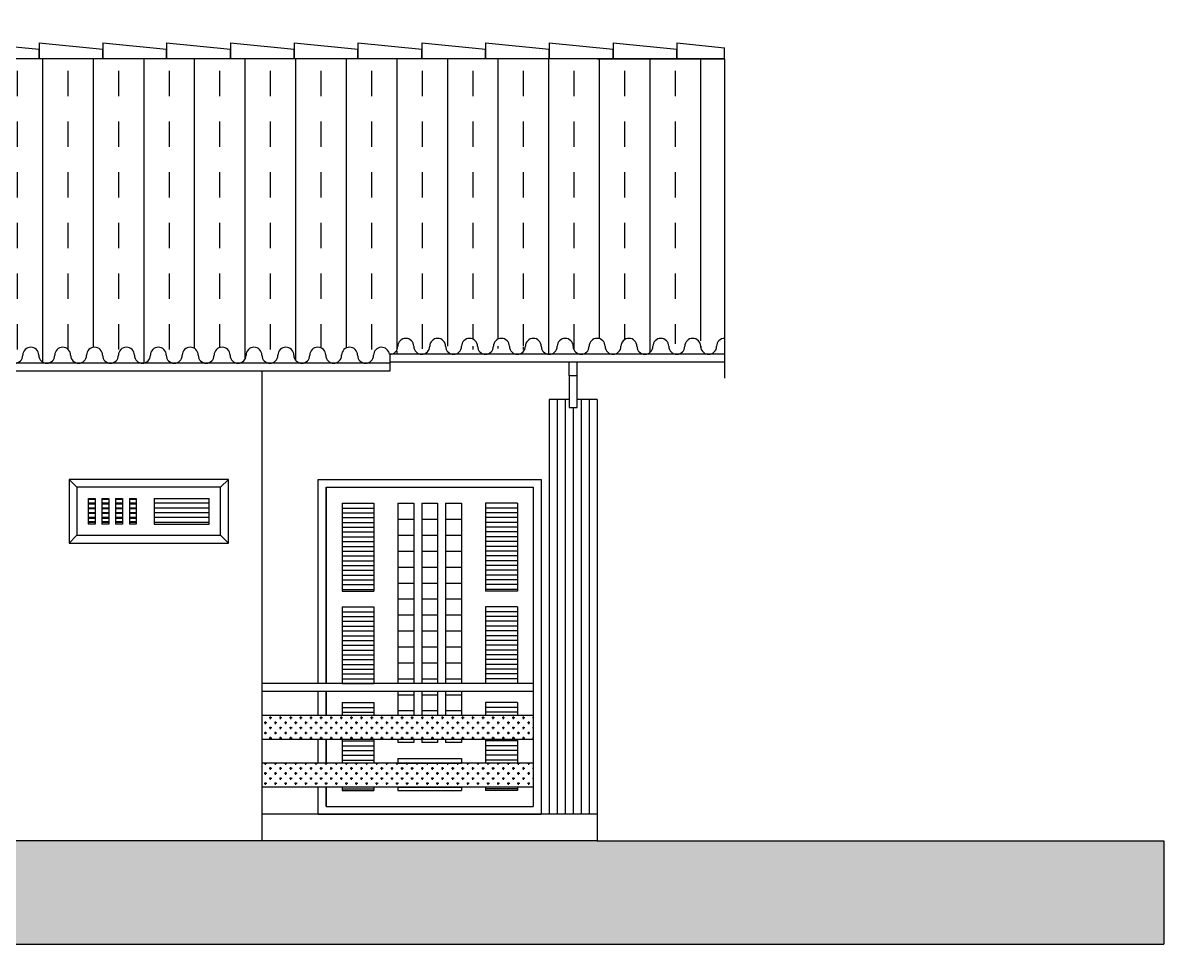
# Model space of a CAD drawing. Header units: millimetres. Extents: x -30673 to 129244, y -37020 to 10380.
# Drawn here: x 122085 to 129244, y -25077 to -19301 of the extents above; entities that cross this region are included whole.
import ezdxf

# ---------------------------------------------------------------- set-up
doc = ezdxf.new("R2010")
doc.units = ezdxf.units.MM
doc.header["$LTSCALE"] = 0.1
doc.linetypes.add('ACAD_ISO02W100', pattern=[15, 12, -3])
for name, color, linetype in [('elementos cortados', 6, 'Continuous'), ('elementos vistos', 231, 'Continuous'), ('grade', 8, 'Continuous'), ('pilar', 5, 'Continuous'), ('porta e janela vista', 3, 'Continuous'), ('projeção', 7, 'ACAD_ISO02W100'), ('telhado visto', 11, 'Continuous')]:
    doc.layers.add(name, color=color, linetype=linetype)

msp = doc.modelspace()

# ---------------------------------------------------------------- hatches: boundary and pattern name
at = {"layer": 'grade', "ltscale": 0.1}
h = msp.add_hatch(dxfattribs=at)
h.set_pattern_fill('CROSS', color=256, scale=5, angle=90, style=0)
h.set_pattern_definition([(90, (125067.136, -956703.692), (-31.75, 31.75), [15.875, -47.625]), (180, (125075.074, -956695.754), (-31.75, -31.75), [15.875, -47.625])])
h.paths.add_polyline_path([(125286.776, -23643.41), (123586.776, -23643.41), (123586.776, -23793.41), (125286.776, -23793.41)])
h.paths.add_polyline_path([(125286.776, -23943.41), (123586.776, -23943.41), (123586.776, -24093.41), (125286.776, -24093.41)])
at = {"layer": 'projeção', "ltscale": 0.1}
h = msp.add_hatch(dxfattribs=at)
h.set_pattern_fill('EARTH', color=256, scale=50, angle=45, style=0)
h.set_pattern_definition([(45, (125067.14, -956703.7), (3e-14, 449.01281), [317.5, -317.5]), (45, (124982.95, -956619.5), (3e-14, 449.01281), [317.5, -317.5]), (45, (124898.76, -956535.3), (3e-14, 449.01281), [317.5, -317.5]), (135, (124898.76, -956479.2), (-449.01281, 3e-14), [317.5, -317.5]), (135, (124982.95, -956395), (-449.01281, 3e-14), [317.5, -317.5]), (135, (125067.14, -956310.8), (-449.01281, 3e-14), [317.5, -317.5])])
h.paths.add_polyline_path([(125686.776, -24429.41), (118636.776, -24429.41), (114501.922, -24927.41), (108936.776, -24927.41), (108136.776, -24927.41), (108136.776, -25077.41), (129244.176, -25077.41), (129244.176, -24429.41)])
at = {"layer": 'telhado visto', "ltscale": 0.1}
h = msp.add_hatch(dxfattribs=at)
h.set_pattern_fill('TRANS', color=256, scale=50, angle=90, style=0)
h.set_pattern_definition([(90, (125067.14, -956703.7), (-317.5, 2e-14), []), (90, (124908.4, -956703.7), (-317.5, 2e-14), [158.75, -158.75])])
edge = h.paths.add_edge_path(flags=16)
edge.add_arc((126086.776, -21329.41), 50, 360, 540)
edge.add_arc((126086.776, -21329.41), 50, 0, 180, ccw=False)
edge = h.paths.add_edge_path(flags=16)
edge.add_arc((126186.776, -21329.41), 50, 180, 360)
edge.add_arc((126186.776, -21329.41), 50, 180, 360)
edge = h.paths.add_edge_path(flags=17)
edge.add_arc((126286.776, -21329.41), 50, 360, 540)
edge.add_arc((126286.776, -21329.41), 50, 0, 180)
edge = h.paths.add_edge_path()
edge.add_line((126486.776, -19527.41), (119386.776, -19527.41))
edge.add_line((119386.776, -19527.41), (119386.776, -20327.41))
edge.add_line((119386.776, -20327.41), (118636.776, -20327.41))
edge.add_line((118636.776, -24263.41), (118636.776, -19301.41))
edge.add_arc((118826.906, -21329.41), 50, 360, 540)
edge.add_line((119936.776, -21379.41), (118636.776, -21379.41))
edge.add_arc((119026.906, -21329.41), 50, 0, 180)
edge.add_arc((119126.906, -21329.41), 50, 180, 360)
edge.add_arc((119226.906, -21329.41), 50, 360, 540)
edge.add_arc((119426.906, -21329.41), 50, 0, 180)
edge.add_arc((119726.906, -21329.41), 50, 180, 360)
edge.add_arc((119826.906, -21329.41), 50, 0, 180)
edge.add_arc((119926.906, -21329.41), 50, 180, 333.3237527)
edge.add_arc((119526.906, -21329.41), 50, 180, 360)
edge.add_arc((119626.906, -21329.41), 50, 360, 540)
edge.add_arc((120134.514, -21385.41), 50, 360, 540)
edge.add_arc((120034.514, -21385.41), 50, 180, 360)
edge.add_arc((119934.514, -21385.41), 50, 0, 42.1482642)
edge.add_arc((120234.514, -21385.41), 50, 180, 360)
edge.add_arc((120334.514, -21385.41), 50, 0, 180)
edge.add_arc((120434.514, -21385.41), 50, 180, 360)
edge.add_arc((120534.514, -21385.41), 50, 360, 540)
edge.add_arc((120634.514, -21385.41), 50, 180, 360)
edge.add_arc((120734.514, -21385.41), 50, 0, 180)
edge.add_arc((121134.514, -21385.41), 50, 0, 180)
edge.add_arc((121334.514, -21385.41), 50, 360, 540)
edge.add_arc((121534.514, -21385.41), 50, 0, 180)
edge.add_arc((120934.514, -21385.41), 50, 360, 540)
edge.add_arc((122534.514, -21385.41), 50, 360, 540)
edge.add_arc((122434.514, -21385.41), 50, 180, 360)
edge.add_arc((122334.514, -21385.41), 50, 0, 180)
edge.add_arc((122234.514, -21385.41), 50, 180, 360)
edge.add_arc((122134.514, -21385.41), 50, 360, 540)
edge.add_arc((122034.514, -21385.41), 50, 180, 360)
edge.add_arc((121934.514, -21385.41), 50, 0, 180)
edge.add_arc((121834.514, -21385.41), 50, 180, 360)
edge.add_arc((121434.514, -21385.41), 50, 180, 360)
edge.add_arc((121634.514, -21385.41), 50, 180, 360)
edge.add_arc((121734.514, -21385.41), 50, 360, 540)
edge.add_arc((123134.514, -21385.41), 50, 0, 180)
edge.add_arc((123034.514, -21385.41), 50, 180, 360)
edge.add_arc((122934.514, -21385.41), 50, 360, 540)
edge.add_arc((122834.514, -21385.41), 50, 180, 360)
edge.add_arc((122734.514, -21385.41), 50, 0, 180)
edge.add_arc((122634.514, -21385.41), 50, 180, 360)
edge.add_arc((124234.514, -21385.41), 50, 180, 360)
edge.add_arc((123334.514, -21385.41), 50, 360, 540)
edge.add_arc((123234.514, -21385.41), 50, 180, 360)
edge.add_arc((123434.514, -21385.41), 50, 180, 360)
edge.add_arc((123534.514, -21385.41), 50, 0, 180)
edge.add_arc((123634.514, -21385.41), 50, 180, 360)
edge.add_arc((123734.514, -21385.41), 50, 360, 540)
edge.add_arc((123834.514, -21385.41), 50, 180, 360)
edge.add_arc((123934.514, -21385.41), 50, 0, 180)
edge.add_arc((124034.514, -21385.41), 50, 180, 360)
edge.add_arc((124134.514, -21385.41), 50, 360, 540)
edge.add_arc((124686.776, -21329.41), 50, 0, 180)
edge.add_arc((124586.776, -21329.41), 50, 180, 360)
edge.add_arc((124386.776, -21329.41), 50, 266.982456, 360)
edge.add_arc((124486.776, -21329.41), 50, 360, 540)
edge.add_arc((124334.514, -21385.41), 50, 6.9721303, 180)
edge.add_arc((125286.776, -21329.41), 50, 360, 540)
edge.add_arc((125186.776, -21329.41), 50, 180, 360)
edge.add_arc((125086.776, -21329.41), 50, 0, 180)
edge.add_arc((124986.776, -21329.41), 50, 180, 360)
edge.add_arc((124886.776, -21329.41), 50, 360, 540)
edge.add_arc((124786.776, -21329.41), 50, 180, 360)
edge.add_arc((125886.776, -21329.41), 50, 0, 180)
edge.add_arc((125786.776, -21329.41), 50, 180, 360)
edge.add_arc((125686.776, -21329.41), 50, 360, 540)
edge.add_arc((125586.776, -21329.41), 50, 180, 360)
edge.add_arc((125486.776, -21329.41), 50, 0, 180)
edge.add_arc((125386.776, -21329.41), 50, 180, 360)
edge.add_arc((126386.776, -21329.41), 50, 180, 360)
edge.add_arc((125986.776, -21329.41), 50, 180, 360)
edge.add_arc((126486.776, -21329.41), 50, 90, 180)
edge.add_line((126486.776, -19527.41), (126486.776, -21529.41))

# ---------------------------------------------------------------- linework, layer by layer
at = {"layer": 'elementos cortados', "ltscale": 0.1}
for p, q in [((125686.776, -24263.41), (123586.776, -24263.41)), ((125686.776, -24263.41), (125686.776, -24429.41)), ((125686.776, -24429.41), (118636.776, -24429.41)), ((125686.776, -24429.41), (129244.176, -24429.41))]:
    msp.add_line(p, q, dxfattribs=at)
at = {"layer": 'elementos vistos', "ltscale": 0.1}
msp.add_line((123586.776, -24429.41), (123586.776, -21485.41), dxfattribs=at)
at = {"layer": 'grade', "ltscale": 0.1}
for p, q in [((125286.776, -23443.41), (123586.776, -23443.41)), ((125286.776, -23493.41), (123586.776, -23493.41)), ((125286.776, -23643.41), (123586.776, -23643.41)), ((125286.776, -23793.41), (123586.776, -23793.41)), ((125286.776, -23943.41), (123586.776, -23943.41)), ((125286.776, -24093.41), (123586.776, -24093.41))]:
    msp.add_line(p, q, dxfattribs=at)
at = {"layer": 'pilar', "ltscale": 0.1}
for p, q in [((125386.776, -21663.41), (125386.776, -24263.41)), ((125511.776, -21663.41), (125386.776, -21663.41)), ((125436.776, -21663.41), (125436.776, -24263.41)), ((125486.776, -21663.41), (125486.776, -24263.41)), ((125686.776, -21663.41), (125561.776, -21663.41)), ((125586.776, -21663.41), (125586.776, -24263.41)), ((125636.776, -21663.41), (125636.776, -24263.41)), ((125686.776, -21663.41), (125686.776, -24263.41)), ((125536.776, -21713.41), (125536.776, -24263.41))]:
    msp.add_line(p, q, dxfattribs=at)
at = {"layer": 'porta e janela vista', "ltscale": 0.1}
for p, q in [((123374.276, -22163.41), (122374.276, -22163.41)), ((122374.276, -22163.41), (122374.276, -22563.41)), ((122424.276, -22213.41), (122374.276, -22163.41)), ((123324.276, -22213.41), (123374.276, -22163.41)), ((123374.276, -22563.41), (123374.276, -22163.41)), ((123936.776, -22163.41), (125336.776, -22163.41)), ((123936.776, -23443.41), (123936.776, -22163.41)), ((125336.776, -22163.41), (125336.776, -24263.41)), ((123324.276, -22213.41), (122424.276, -22213.41)), ((122424.276, -22213.41), (122424.276, -22513.41)), ((123324.276, -22513.41), (123324.276, -22213.41)), ((123986.776, -22213.41), (125286.776, -22213.41)), ((123986.776, -22213.41), (123986.776, -23443.41)), ((123986.776, -22213.41), (123986.776, -23213.41)), ((123986.776, -23443.41), (123986.776, -22213.41)), ((124986.776, -22213.41), (125286.776, -22213.41)), ((125286.776, -22213.41), (125286.776, -24213.41)), ((122494.276, -22283.41), (122494.276, -22443.41)), ((122494.276, -22283.41), (122537.401, -22283.41)), ((122494.276, -22288.41), (122537.401, -22288.41)), ((122537.401, -22313.41), (122494.276, -22313.41)), ((122537.401, -22318.41), (122494.276, -22318.41)), ((122537.401, -22283.41), (122537.401, -22443.41)), ((122580.526, -22283.41), (122580.526, -22443.41)), ((122580.526, -22283.41), (122623.651, -22283.41)), ((122580.526, -22288.41), (122623.651, -22288.41)), ((122623.651, -22313.41), (122580.526, -22313.41)), ((122623.651, -22318.41), (122580.526, -22318.41)), ((122623.651, -22283.41), (122623.651, -22443.41)), ((122666.776, -22283.41), (122666.776, -22443.41)), ((122666.776, -22283.41), (122709.901, -22283.41)), ((122666.776, -22288.41), (122709.901, -22288.41)), ((122709.901, -22313.41), (122666.776, -22313.41)), ((122709.901, -22318.41), (122666.776, -22318.41)), ((122709.901, -22283.41), (122709.901, -22443.41)), ((122753.026, -22283.41), (122753.026, -22443.41)), ((122753.026, -22283.41), (122796.151, -22283.41)), ((122753.026, -22288.41), (122796.151, -22288.41)), ((122796.151, -22313.41), (122753.026, -22313.41)), ((122796.151, -22318.41), (122753.026, -22318.41)), ((122796.151, -22283.41), (122796.151, -22443.41)), ((122909.276, -22283.41), (122909.276, -22443.41)), ((122909.276, -22283.41), (123254.276, -22283.41)), ((123254.276, -22313.41), (122909.276, -22313.41)), ((123254.276, -22443.41), (123254.276, -22283.41)), ((124086.776, -22313.41), (124086.776, -22863.41)), ((124086.776, -22313.41), (124286.776, -22313.41)), ((124286.776, -22313.41), (124286.776, -22863.41)), ((124436.776, -22313.41), (124536.776, -22313.41)), ((124436.776, -22313.41), (124436.776, -23443.41)), ((124536.776, -22313.41), (124536.776, -23443.41)), ((124586.776, -22313.41), (124586.776, -23443.41)), ((124586.776, -22313.41), (124686.776, -22313.41)), ((124686.776, -22313.41), (124686.776, -23443.41)), ((124736.776, -22313.41), (124736.776, -23443.41)), ((124736.776, -22313.41), (124836.776, -22313.41)), ((124836.776, -22313.41), (124836.776, -23443.41)), ((124986.776, -22313.41), (124986.776, -22863.41)), ((125186.776, -22313.41), (124986.776, -22313.41)), ((125186.776, -22313.41), (125186.776, -22863.41)), ((122537.401, -22343.41), (122494.276, -22343.41)), ((122537.401, -22348.41), (122494.276, -22348.41)), ((122537.401, -22373.41), (122494.276, -22373.41)), ((122537.401, -22378.41), (122494.276, -22378.41)), ((122537.401, -22403.41), (122494.276, -22403.41)), ((122537.401, -22408.41), (122494.276, -22408.41)), ((122623.651, -22343.41), (122580.526, -22343.41)), ((122623.651, -22348.41), (122580.526, -22348.41)), ((122623.651, -22373.41), (122580.526, -22373.41)), ((122623.651, -22378.41), (122580.526, -22378.41)), ((122623.651, -22403.41), (122580.526, -22403.41)), ((122623.651, -22408.41), (122580.526, -22408.41)), ((122709.901, -22343.41), (122666.776, -22343.41)), ((122709.901, -22348.41), (122666.776, -22348.41)), ((122709.901, -22373.41), (122666.776, -22373.41)), ((122709.901, -22378.41), (122666.776, -22378.41)), ((122709.901, -22403.41), (122666.776, -22403.41)), ((122709.901, -22408.41), (122666.776, -22408.41)), ((122796.151, -22343.41), (122753.026, -22343.41)), ((122796.151, -22348.41), (122753.026, -22348.41)), ((122796.151, -22373.41), (122753.026, -22373.41)), ((122796.151, -22378.41), (122753.026, -22378.41)), ((122796.151, -22403.41), (122753.026, -22403.41)), ((122796.151, -22408.41), (122753.026, -22408.41)), ((123254.276, -22343.41), (122909.276, -22343.41)), ((123254.276, -22373.41), (122909.276, -22373.41)), ((123254.276, -22403.41), (122909.276, -22403.41)), ((124086.776, -22343.41), (124286.776, -22343.41)), ((124086.776, -22373.41), (124286.776, -22373.41)), ((124086.776, -22403.41), (124286.776, -22403.41)), ((125186.776, -22343.41), (124986.776, -22343.41)), ((125186.776, -22373.41), (124986.776, -22373.41)), ((125186.776, -22403.41), (124986.776, -22403.41)), ((122537.401, -22428.91), (122494.276, -22428.91)), ((122537.401, -22433.91), (122494.276, -22433.91)), ((122537.401, -22443.41), (122494.276, -22443.41)), ((122623.651, -22428.91), (122580.526, -22428.91)), ((122623.651, -22433.91), (122580.526, -22433.91)), ((122623.651, -22443.41), (122580.526, -22443.41)), ((122709.901, -22428.91), (122666.776, -22428.91)), ((122709.901, -22433.91), (122666.776, -22433.91)), ((122709.901, -22443.41), (122666.776, -22443.41)), ((122796.151, -22428.91), (122753.026, -22428.91)), ((122796.151, -22433.91), (122753.026, -22433.91)), ((122796.151, -22443.41), (122753.026, -22443.41)), ((123254.276, -22433.41), (122909.276, -22433.41)), ((122909.276, -22443.41), (123254.276, -22443.41)), ((124086.776, -22433.41), (124286.776, -22433.41)), ((124086.776, -22463.41), (124286.776, -22463.41)), ((124436.776, -22413.41), (124536.776, -22413.41)), ((124586.776, -22413.41), (124686.776, -22413.41)), ((124736.776, -22413.41), (124836.776, -22413.41)), ((125186.776, -22433.41), (124986.776, -22433.41)), ((125186.776, -22463.41), (124986.776, -22463.41)), ((122424.276, -22513.41), (122374.276, -22563.41)), ((122424.276, -22513.41), (123324.276, -22513.41)), ((123324.276, -22513.41), (123374.276, -22563.41)), ((124086.776, -22493.41), (124286.776, -22493.41)), ((124086.776, -22523.41), (124286.776, -22523.41)), ((124436.776, -22513.41), (124536.776, -22513.41)), ((124586.776, -22513.41), (124686.776, -22513.41)), ((124736.776, -22513.41), (124836.776, -22513.41)), ((125186.776, -22493.41), (124986.776, -22493.41)), ((125186.776, -22523.41), (124986.776, -22523.41)), ((122374.276, -22563.41), (123374.276, -22563.41)), ((124086.776, -22553.41), (124286.776, -22553.41)), ((124086.776, -22583.41), (124286.776, -22583.41)), ((124086.776, -22613.41), (124286.776, -22613.41)), ((124436.776, -22613.41), (124536.776, -22613.41)), ((124586.776, -22613.41), (124686.776, -22613.41)), ((124736.776, -22613.41), (124836.776, -22613.41)), ((125186.776, -22553.41), (124986.776, -22553.41)), ((125186.776, -22583.41), (124986.776, -22583.41)), ((125186.776, -22613.41), (124986.776, -22613.41)), ((124086.776, -22643.41), (124286.776, -22643.41)), ((124086.776, -22673.41), (124286.776, -22673.41)), ((125186.776, -22643.41), (124986.776, -22643.41)), ((125186.776, -22673.41), (124986.776, -22673.41)), ((123986.776, -23213.41), (123986.776, -22713.41)), ((124086.776, -22703.41), (124286.776, -22703.41)), ((124086.776, -22733.41), (124286.776, -22733.41)), ((124086.776, -22763.41), (124286.776, -22763.41)), ((124436.776, -22713.41), (124536.776, -22713.41)), ((124586.776, -22713.41), (124686.776, -22713.41)), ((124736.776, -22713.41), (124836.776, -22713.41)), ((125186.776, -22703.41), (124986.776, -22703.41)), ((125186.776, -22733.41), (124986.776, -22733.41)), ((125186.776, -22763.41), (124986.776, -22763.41)), ((124086.776, -22793.41), (124286.776, -22793.41)), ((124086.776, -22823.41), (124286.776, -22823.41)), ((124436.776, -22813.41), (124536.776, -22813.41)), ((124586.776, -22813.41), (124686.776, -22813.41)), ((124736.776, -22813.41), (124836.776, -22813.41)), ((125186.776, -22793.41), (124986.776, -22793.41)), ((125186.776, -22823.41), (124986.776, -22823.41)), ((124086.776, -22853.41), (124286.776, -22853.41)), ((124086.776, -22863.41), (124286.776, -22863.41)), ((125186.776, -22853.41), (124986.776, -22853.41)), ((125186.776, -22863.41), (124986.776, -22863.41)), ((123986.776, -23213.41), (123986.776, -22963.41)), ((124086.776, -22963.41), (124086.776, -23443.41)), ((124086.776, -22963.41), (124286.776, -22963.41)), ((124286.776, -22963.41), (124286.776, -23443.41)), ((124436.776, -22913.41), (124536.776, -22913.41)), ((124586.776, -22913.41), (124686.776, -22913.41)), ((124736.776, -22913.41), (124836.776, -22913.41)), ((125186.776, -22963.41), (124986.776, -22963.41)), ((124986.776, -22963.41), (124986.776, -23443.41)), ((125186.776, -22963.41), (125186.776, -23443.41)), ((124086.776, -22993.41), (124286.776, -22993.41)), ((124086.776, -23023.41), (124286.776, -23023.41)), ((124086.776, -23053.41), (124286.776, -23053.41)), ((124436.776, -23013.41), (124536.776, -23013.41)), ((124586.776, -23013.41), (124686.776, -23013.41)), ((124736.776, -23013.41), (124836.776, -23013.41)), ((125186.776, -22993.41), (124986.776, -22993.41)), ((125186.776, -23023.41), (124986.776, -23023.41)), ((125186.776, -23053.41), (124986.776, -23053.41)), ((124086.776, -23083.41), (124286.776, -23083.41)), ((124086.776, -23113.41), (124286.776, -23113.41)), ((124436.776, -23113.41), (124536.776, -23113.41)), ((124586.776, -23113.41), (124686.776, -23113.41)), ((124736.776, -23113.41), (124836.776, -23113.41)), ((125186.776, -23083.41), (124986.776, -23083.41)), ((125186.776, -23113.41), (124986.776, -23113.41)), ((124086.776, -23143.41), (124286.776, -23143.41)), ((124086.776, -23173.41), (124286.776, -23173.41)), ((125186.776, -23143.41), (124986.776, -23143.41)), ((125186.776, -23173.41), (124986.776, -23173.41)), ((123986.776, -23213.41), (123986.776, -23443.41)), ((124086.776, -23203.41), (124286.776, -23203.41)), ((124086.776, -23233.41), (124286.776, -23233.41)), ((124086.776, -23263.41), (124286.776, -23263.41)), ((124436.776, -23213.41), (124536.776, -23213.41)), ((124586.776, -23213.41), (124686.776, -23213.41)), ((124736.776, -23213.41), (124836.776, -23213.41)), ((125186.776, -23203.41), (124986.776, -23203.41)), ((125186.776, -23233.41), (124986.776, -23233.41)), ((125186.776, -23263.41), (124986.776, -23263.41)), ((124086.776, -23293.41), (124286.776, -23293.41)), ((124086.776, -23323.41), (124286.776, -23323.41)), ((124086.776, -23323.41), (124286.776, -23323.41)), ((124436.776, -23313.41), (124536.776, -23313.41)), ((124586.776, -23313.41), (124686.776, -23313.41)), ((124736.776, -23313.41), (124836.776, -23313.41)), ((125186.776, -23293.41), (124986.776, -23293.41)), ((125186.776, -23323.41), (124986.776, -23323.41)), ((125186.776, -23323.41), (124986.776, -23323.41)), ((124086.776, -23353.41), (124286.776, -23353.41)), ((124086.776, -23383.41), (124286.776, -23383.41)), ((125186.776, -23353.41), (124986.776, -23353.41)), ((125186.776, -23383.41), (124986.776, -23383.41)), ((124086.776, -23413.41), (124286.776, -23413.41)), ((124086.776, -23443.41), (124286.776, -23443.41)), ((124436.776, -23413.41), (124536.776, -23413.41)), ((124586.776, -23413.41), (124686.776, -23413.41)), ((124736.776, -23413.41), (124836.776, -23413.41)), ((125186.776, -23413.41), (124986.776, -23413.41)), ((125186.776, -23443.41), (124986.776, -23443.41)), ((123936.776, -23643.41), (123936.776, -23493.41)), ((123986.776, -23643.41), (123986.776, -23493.41)), ((123986.776, -23493.41), (123986.776, -23643.41)), ((123986.776, -23493.41), (123986.776, -23643.41)), ((124436.776, -23493.41), (124436.776, -23643.41)), ((124436.776, -23513.41), (124536.776, -23513.41)), ((124536.776, -23493.41), (124536.776, -23643.41)), ((124586.776, -23493.41), (124586.776, -23643.41)), ((124586.776, -23513.41), (124686.776, -23513.41)), ((124686.776, -23493.41), (124686.776, -23643.41)), ((124736.776, -23493.41), (124736.776, -23643.41)), ((124736.776, -23513.41), (124836.776, -23513.41)), ((124836.776, -23493.41), (124836.776, -23643.41)), ((124086.776, -23563.41), (124086.776, -23643.41)), ((124086.776, -23563.41), (124286.776, -23563.41)), ((124086.776, -23593.41), (124286.776, -23593.41)), ((124086.776, -23623.41), (124286.776, -23623.41)), ((124286.776, -23563.41), (124286.776, -23643.41)), ((124436.776, -23613.41), (124536.776, -23613.41)), ((124586.776, -23613.41), (124686.776, -23613.41)), ((124736.776, -23613.41), (124836.776, -23613.41)), ((125186.776, -23563.41), (124986.776, -23563.41)), ((124986.776, -23563.41), (124986.776, -23643.41)), ((125186.776, -23593.41), (124986.776, -23593.41)), ((125186.776, -23623.41), (124986.776, -23623.41)), ((125186.776, -23563.41), (125186.776, -23643.41)), ((123936.776, -23943.41), (123936.776, -23793.41)), ((123986.776, -23793.41), (123986.776, -23943.41)), ((123986.776, -23793.41), (123986.776, -23943.41)), ((123986.776, -23943.41), (123986.776, -23793.41)), ((123986.776, -23943.41), (123986.776, -23793.41)), ((124086.776, -23793.41), (124086.776, -23943.41)), ((124086.776, -23803.41), (124286.776, -23803.41)), ((124086.776, -23833.41), (124286.776, -23833.41)), ((124286.776, -23793.41), (124286.776, -23943.41)), ((124436.776, -23793.41), (124436.776, -23813.41)), ((124536.776, -23813.41), (124436.776, -23813.41)), ((124536.776, -23793.41), (124536.776, -23813.41)), ((124586.776, -23793.41), (124586.776, -23813.41)), ((124686.776, -23813.41), (124586.776, -23813.41)), ((124686.776, -23793.41), (124686.776, -23813.41)), ((124736.776, -23793.41), (124736.776, -23813.41)), ((124836.776, -23813.41), (124736.776, -23813.41)), ((124836.776, -23793.41), (124836.776, -23813.41)), ((124986.776, -23793.41), (124986.776, -23943.41)), ((125186.776, -23803.41), (124986.776, -23803.41)), ((125186.776, -23833.41), (124986.776, -23833.41)), ((125186.776, -23793.41), (125186.776, -23943.41)), ((124086.776, -23863.41), (124286.776, -23863.41)), ((124086.776, -23893.41), (124286.776, -23893.41)), ((125186.776, -23863.41), (124986.776, -23863.41)), ((125186.776, -23893.41), (124986.776, -23893.41)), ((124086.776, -23923.41), (124286.776, -23923.41)), ((124436.776, -23913.41), (124836.776, -23913.41)), ((124436.776, -23913.41), (124436.776, -23943.41)), ((124436.776, -23943.41), (124836.776, -23943.41)), ((124836.776, -23913.41), (124836.776, -23943.41)), ((125186.776, -23923.41), (124986.776, -23923.41)), ((123936.776, -24263.41), (123936.776, -24093.41)), ((123986.776, -24213.41), (123986.776, -24093.41)), ((123986.776, -24213.41), (123986.776, -24093.41)), ((123986.776, -24213.41), (123986.776, -24093.41)), ((123986.776, -24093.41), (123986.776, -24213.41)), ((123986.776, -24093.41), (123986.776, -24213.41)), ((124086.776, -24093.41), (124086.776, -24113.41)), ((124086.776, -24103.41), (124286.776, -24103.41)), ((124086.776, -24113.41), (124286.776, -24113.41)), ((124286.776, -24093.41), (124286.776, -24113.41)), ((124436.776, -24093.41), (124836.776, -24093.41)), ((124436.776, -24093.41), (124436.776, -24113.41)), ((124436.776, -24113.41), (124836.776, -24113.41)), ((124836.776, -24093.41), (124836.776, -24113.41)), ((124986.776, -24093.41), (124986.776, -24113.41)), ((125186.776, -24103.41), (124986.776, -24103.41)), ((125186.776, -24113.41), (124986.776, -24113.41)), ((125186.776, -24093.41), (125186.776, -24113.41)), ((123936.776, -24263.41), (125336.776, -24263.41)), ((123986.776, -24213.41), (125286.776, -24213.41))]:
    msp.add_line(p, q, dxfattribs=at)
at = {"layer": 'projeção', "ltscale": 0.1}
for p, q in [((129244.176, -25077.41), (129244.176, -24429.41)), ((108136.776, -25077.41), (129244.176, -25077.41))]:
    msp.add_line(p, q, dxfattribs=at)
at = {"layer": 'telhado visto', "ltscale": 0.1}
for p, q in [((121786.776, -19427.41), (122186.776, -19467.41)), ((122186.776, -19427.41), (122186.776, -19527.41)), ((122186.776, -19427.41), (122186.776, -19527.41)), ((122186.776, -19427.41), (122586.776, -19467.41)), ((122186.776, -19527.41), (122186.776, -19467.41)), ((122586.776, -19427.41), (122586.776, -19527.41)), ((122586.776, -19427.41), (122586.776, -19527.41)), ((122586.776, -19427.41), (122586.776, -19527.41)), ((122586.776, -19427.41), (122986.776, -19467.41)), ((122586.776, -19427.41), (122586.776, -19527.41)), ((122586.776, -19427.41), (122586.776, -19527.41)), ((122586.776, -19527.41), (122586.776, -19467.41)), ((122586.776, -19527.41), (122586.776, -19467.41)), ((122986.776, -19427.41), (123386.776, -19467.41)), ((122986.776, -19427.41), (122986.776, -19527.41)), ((122986.776, -19427.41), (122986.776, -19527.41)), ((122986.776, -19527.41), (122986.776, -19467.41)), ((123386.776, -19427.41), (123786.776, -19467.41)), ((123386.776, -19427.41), (123386.776, -19527.41)), ((123386.776, -19427.41), (123386.776, -19527.41)), ((123386.776, -19427.41), (123386.776, -19527.41)), ((123386.776, -19527.41), (123386.776, -19467.41)), ((123786.776, -19427.41), (123786.776, -19527.41)), ((123786.776, -19427.41), (123786.776, -19527.41)), ((123786.776, -19427.41), (124186.776, -19467.41)), ((123786.776, -19527.41), (123786.776, -19467.41)), ((124186.776, -19427.41), (124186.776, -19527.41)), ((124186.776, -19427.41), (124186.776, -19527.41)), ((124186.776, -19427.41), (124186.776, -19527.41)), ((124186.776, -19427.41), (124586.776, -19467.41)), ((124186.776, -19427.41), (124186.776, -19527.41)), ((124186.776, -19427.41), (124186.776, -19527.41)), ((124186.776, -19527.41), (124186.776, -19467.41)), ((124186.776, -19527.41), (124186.776, -19467.41)), ((124586.776, -19427.41), (124986.776, -19467.41)), ((124586.776, -19427.41), (124586.776, -19527.41)), ((124586.776, -19427.41), (124586.776, -19527.41)), ((124586.776, -19527.41), (124586.776, -19467.41)), ((124986.776, -19427.41), (125386.776, -19467.41)), ((124986.776, -19427.41), (124986.776, -19527.41)), ((124986.776, -19427.41), (124986.776, -19527.41)), ((124986.776, -19427.41), (124986.776, -19527.41)), ((124986.776, -19527.41), (124986.776, -19467.41)), ((125386.776, -19427.41), (125386.776, -19527.41)), ((125386.776, -19427.41), (125386.776, -19527.41)), ((125386.776, -19427.41), (125786.776, -19467.41)), ((125386.776, -19527.41), (125386.776, -19467.41)), ((125786.776, -19427.41), (125786.776, -19527.41)), ((125786.776, -19427.41), (125786.776, -19527.41)), ((125786.776, -19427.41), (126186.776, -19467.41)), ((125786.776, -19427.41), (125786.776, -19527.41)), ((125786.776, -19427.41), (125786.776, -19527.41)), ((125786.776, -19427.41), (125786.776, -19527.41)), ((125786.776, -19527.41), (125786.776, -19467.41)), ((125786.776, -19527.41), (125786.776, -19467.41)), ((126186.776, -19427.41), (126186.776, -19527.41)), ((126186.776, -19427.41), (126186.776, -19527.41)), ((126186.776, -19427.41), (126486.776, -19457.41)), ((126186.776, -19527.41), (126186.776, -19467.41)), ((126486.776, -19527.41), (126486.776, -19457.41)), ((126486.776, -19527.41), (119386.776, -19527.41)), ((125686.776, -19527.41), (126486.776, -19527.41)), ((126486.776, -19527.41), (126486.776, -21529.41)), ((125136.776, -21329.41), (125136.776, -21329.41)), ((125936.776, -21329.41), (125936.776, -21329.41)), ((122384.514, -21385.41), (122384.514, -21385.41)), ((123184.514, -21385.41), (123184.514, -21385.41)), ((123984.514, -21385.41), (123984.514, -21385.41)), ((126486.776, -21379.41), (124386.776, -21379.41)), ((124386.776, -21379.41), (124386.776, -21429.41)), ((124386.776, -21435.41), (119936.776, -21435.41)), ((126486.776, -21429.41), (124386.776, -21429.41)), ((124386.776, -21429.41), (124386.776, -21485.41)), ((125511.776, -21513.41), (125511.776, -21429.41)), ((125561.776, -21513.41), (125561.776, -21429.41)), ((124386.776, -21485.41), (119936.776, -21485.41)), ((125561.776, -21513.41), (125511.776, -21513.41)), ((125511.776, -21513.41), (125511.776, -21713.41)), ((125561.776, -21713.41), (125561.776, -21513.41)), ((125511.776, -21713.41), (125561.776, -21713.41))]:
    msp.add_line(p, q, dxfattribs=at)
for centre, start, end in [((122134.514, -21385.41), 360, 180), ((122334.514, -21385.41), 0, 180), ((122534.514, -21385.41), 360, 180), ((122734.514, -21385.41), 0, 180), ((122934.514, -21385.41), 360, 180), ((123134.514, -21385.41), 0, 180), ((123334.514, -21385.41), 360, 180), ((123534.514, -21385.41), 0, 180), ((123734.514, -21385.41), 360, 180), ((123934.514, -21385.41), 0, 180), ((124134.514, -21385.41), 360, 180), ((124334.514, -21385.41), 6.9721303, 180), ((124386.776, -21329.41), 266.982456, 0), ((124486.776, -21329.41), 360, 180), ((124586.776, -21329.41), 180, 0), ((124686.776, -21329.41), 0, 180), ((124786.776, -21329.41), 180, 0), ((124886.776, -21329.41), 360, 180), ((124986.776, -21329.41), 180, 0), ((125086.776, -21329.41), 0, 180), ((125186.776, -21329.41), 180, 0), ((125286.776, -21329.41), 360, 180), ((125386.776, -21329.41), 180, 0), ((125486.776, -21329.41), 0, 180), ((125586.776, -21329.41), 180, 0), ((125686.776, -21329.41), 360, 180), ((125786.776, -21329.41), 180, 0), ((125886.776, -21329.41), 0, 180), ((125986.776, -21329.41), 180, 0), ((126086.776, -21329.41), 360, 180), ((126086.776, -21329.41), 0, 180), ((126186.776, -21329.41), 180, 0), ((126186.776, -21329.41), 180, 0), ((126286.776, -21329.41), 0, 180), ((126286.776, -21329.41), 360, 180), ((126386.776, -21329.41), 180, 0), ((126486.776, -21329.41), 90, 180), ((122034.514, -21385.41), 180, 0), ((122234.514, -21385.41), 180, 0), ((122434.514, -21385.41), 180, 0), ((122634.514, -21385.41), 180, 0), ((122834.514, -21385.41), 180, 0), ((123034.514, -21385.41), 180, 0), ((123234.514, -21385.41), 180, 0), ((123434.514, -21385.41), 180, 0), ((123634.514, -21385.41), 180, 0), ((123834.514, -21385.41), 180, 0), ((124034.514, -21385.41), 180, 0), ((124234.514, -21385.41), 180, 0)]:
    msp.add_arc(centre, 50, start, end, dxfattribs=at)

doc.saveas('drawing.dxf')
